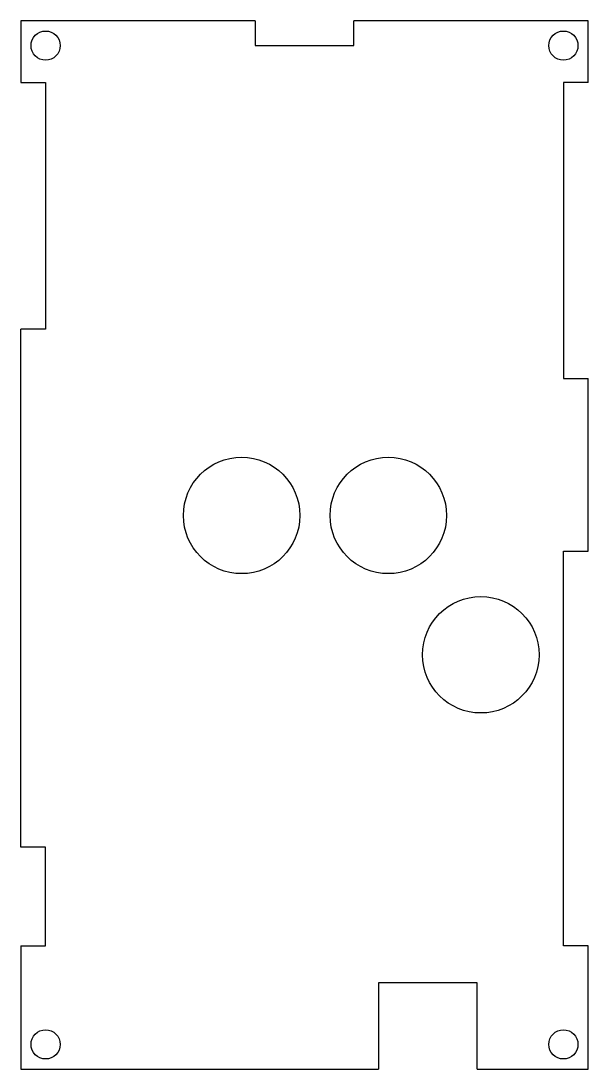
# Model space of a CAD drawing. Extents: x 0 to 58, y 0 to 108.
import ezdxf

# ---------------------------------------------------------------- set-up
doc = ezdxf.new("R2010")
doc.units = 0
doc.layers.add('162', color=253, linetype='CONTINUOUS')

msp = doc.modelspace()

# ---------------------------------------------------------------- linework, layer by layer
at = {"layer": '162'}
for p, q in [((24.13, 107.95), (0, 107.95)), ((0, 107.95), (0, 101.6)), ((24.13, 107.95), (24.13, 105.41)), ((58.42, 107.95), (34.29, 107.95)), ((34.29, 105.41), (34.29, 107.95)), ((58.42, 101.6), (58.42, 107.95)), ((24.13, 105.41), (34.29, 105.41)), ((0, 101.6), (2.54, 101.6)), ((2.54, 101.6), (2.54, 76.2)), ((58.42, 101.6), (55.88, 101.6)), ((55.88, 101.6), (55.88, 71.12)), ((2.54, 76.2), (0, 76.2)), ((0, 22.86), (0, 76.2)), ((55.88, 71.12), (58.42, 71.12)), ((58.42, 53.34), (58.42, 71.12)), ((55.88, 12.7), (55.88, 53.34)), ((55.88, 53.34), (58.42, 53.34)), ((2.54, 22.86), (0, 22.86)), ((2.54, 12.7), (2.54, 22.86)), ((0, 12.7), (0, 0)), ((0, 12.7), (2.54, 12.7)), ((58.42, 12.7), (55.88, 12.7)), ((58.42, 0), (58.42, 12.7)), ((46.99, 8.89), (36.83, 8.89)), ((36.83, 8.89), (36.83, 0)), ((46.99, 0), (46.99, 8.89)), ((0, 0), (36.83, 0)), ((46.99, 0), (58.42, 0))]:
    msp.add_line(p, q, dxfattribs=at)
for centre, radius in [((2.54, 105.41), 1.505), ((55.88, 105.41), 1.505), ((22.733, 57.023), 6), ((37.846, 57.023), 6), ((47.371, 42.672), 6), ((2.54, 2.54), 1.505), ((55.88, 2.54), 1.505)]:
    msp.add_circle(centre, radius, dxfattribs=at)

doc.saveas('drawing.dxf')
